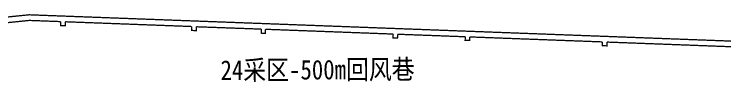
# Model space of a CAD drawing. Extents: x 39491721 to 39501025, y 3850790 to 3853755.
# Drawn here: x 39492894 to 39493434, y 3851295 to 3851347 of the extents above; entities that cross this region are included whole.
import ezdxf

# ---------------------------------------------------------------- set-up
doc = ezdxf.new("R2010")
doc.units = 0
doc.header["$MEASUREMENT"] = 0
doc.linetypes.add('ACAD_ISO03W100', pattern=[30, 12, -18])
doc.layers.add('岩巷', color=7, linetype='Continuous')
doc.layers.add('防尘', color=7, linetype='ACAD_ISO03W100')
doc.styles.get("Standard").update_dxf_attribs({"font": ''})
doc.styles.get('Standard').set_extended_font_data('SimSun')

msp = doc.modelspace()

# ---------------------------------------------------------------- linework, layer by layer
at = {"layer": '岩巷', "color": 23, "const_width": 1}
for points in [[(39492905.08, 3851346.78), (39492861.27, 3851342.29)], [(39492905.08, 3851346.78), (39492913.64, 3851346.45)], [(39492913.64, 3851346.45), (39492984.59, 3851343.78)], [(39492905.22, 3851342.47), (39492861.71, 3851338.02)], [(39492905.22, 3851342.47), (39492913.48, 3851342.16)], [(39492913.48, 3851342.16), (39492929.17, 3851341.57)], [(39492932.67, 3851341.44), (39492932.55, 3851338.44), (39492929.06, 3851338.57), (39492929.17, 3851341.57)], [(39492932.67, 3851341.44), (39492984.43, 3851339.49)], [(39492984.43, 3851339.49), (39493028.8, 3851337.82)], [(39492984.59, 3851343.78), (39493053.54, 3851341.19)], [(39493053.54, 3851341.19), (39493056.48, 3851341.08)], [(39493056.48, 3851341.08), (39493135.53, 3851338.1)], [(39493032.4, 3851337.68), (39493032.28, 3851334.68), (39493028.69, 3851334.82), (39493028.8, 3851337.82)], [(39493032.35, 3851337.62), (39493081.86, 3851335.82)], [(39493084.96, 3851335.7), (39493084.84, 3851332.6), (39493081.74, 3851332.72), (39493081.86, 3851335.82)], [(39493084.96, 3851335.7), (39493134.07, 3851333.85)], [(39493134.07, 3851333.85), (39493182.14, 3851332.04)], [(39493135.53, 3851338.1), (39493212.48, 3851335.2)], [(39493212.48, 3851335.2), (39493286.42, 3851332.42)], [(39493185.53, 3851331.91), (39493185.42, 3851329.02), (39493182.03, 3851329.14), (39493182.14, 3851332.04)], [(39493185.53, 3851331.91), (39493212.31, 3851330.91)], [(39493212.31, 3851330.91), (39493237, 3851329.98)], [(39493240.39, 3851329.85), (39493240.29, 3851327.15), (39493236.9, 3851327.28), (39493237, 3851329.98)], [(39493240.39, 3851329.85), (39493286.26, 3851328.12)], [(39493286.26, 3851328.12), (39493341.33, 3851326.05)], [(39493286.42, 3851332.42), (39493364.28, 3851329.49)], [(39493364.28, 3851329.49), (39493406.13, 3851327.91)], [(39493406.13, 3851327.91), (39493502.83, 3851324.27)], [(39493341.33, 3851326.05), (39493341.22, 3851323.15), (39493344.82, 3851323.01), (39493344.93, 3851325.91)], [(39493344.93, 3851325.91), (39493364.12, 3851325.19)], [(39493364.12, 3851325.19), (39493380.67, 3851324.57)], [(39493380.67, 3851324.57), (39493440.46, 3851322.31)]]:
    msp.add_lwpolyline(points, dxfattribs=at)

# ---------------------------------------------------------------- texts
at = {"layer": '防尘', "linetype": 'Continuous', "width": 0.85}
msp.add_text('24采区-500m回风巷', height=15, rotation=0.2867, dxfattribs=at).set_placement((39493050.78, 3851296.96))

doc.saveas('drawing.dxf')
